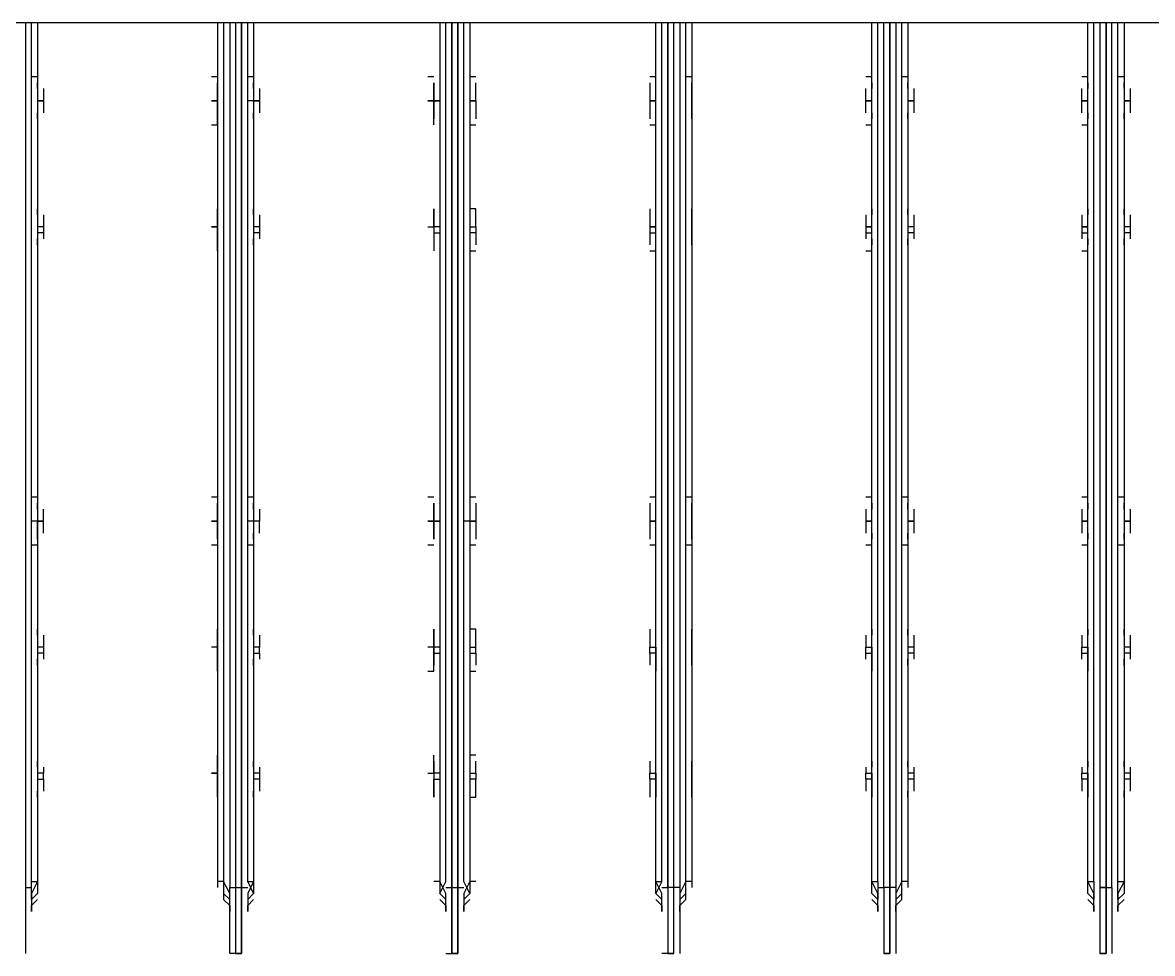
# Model space of a CAD drawing. Header units: metres. Extents: x 531263 to 531754, y 2674954 to 2675327.
# Drawn here: x 531502.8633 to 531503.1237, y 2675217.4388 to 2675217.6532 of the extents above; entities that cross this region are included whole.
import ezdxf

# ---------------------------------------------------------------- set-up
doc = ezdxf.new("R2010")
doc.units = ezdxf.units.M
doc.header["$MEASUREMENT"] = 0
doc.layers.add('IDT', color=7, linetype='Continuous')

# ---------------------------------------------------------------- blocks, each defined once
blk = doc.blocks.new('IDT')
at = {"layer": 'IDT', "color": 0, "lineweight": 25}
for p, q in [((14.64494, 10.30483), (14.64494, 10.32005)), ((14.64771, 10.32005), (14.64632, 10.32005)), ((14.64632, 10.32005), (14.64632, 10.30483)), ((14.64632, 10.30483), (14.64632, 10.32005)), ((14.64632, 10.32005), (14.64771, 10.32005)), ((14.64771, 10.32005), (14.64632, 10.32005)), ((14.64771, 10.30483), (14.64771, 10.32005)), ((14.69473, 10.30483), (14.69473, 10.32005)), ((14.6975, 10.32005), (14.69612, 10.32005)), ((14.69612, 10.32005), (14.69612, 10.30483)), ((14.69612, 10.30483), (14.69612, 10.32005)), ((14.69612, 10.32005), (14.6975, 10.32005)), ((14.6975, 10.32005), (14.69612, 10.32005)), ((14.6975, 10.30483), (14.6975, 10.32005)), ((14.74453, 10.30483), (14.74453, 10.32005)), ((14.74729, 10.32005), (14.74591, 10.32005)), ((14.74591, 10.32005), (14.74591, 10.30483)), ((14.74591, 10.32005), (14.74729, 10.32005)), ((14.74729, 10.30483), (14.74729, 10.32005)), ((14.74729, 10.30483), (14.74729, 10.32005)), ((14.74729, 10.32005), (14.74868, 10.32005)), ((14.79709, 10.32005), (14.7957, 10.32005)), ((14.7957, 10.32005), (14.7957, 10.30483)), ((14.7957, 10.30483), (14.7957, 10.32005)), ((14.7957, 10.32005), (14.79709, 10.32005)), ((14.79709, 10.30483), (14.79709, 10.32005)), ((14.79847, 10.32005), (14.79709, 10.32005)), ((14.79709, 10.32005), (14.79709, 10.30483)), ((14.84688, 10.32005), (14.8455, 10.32005)), ((14.8455, 10.32005), (14.8455, 10.30483)), ((14.8455, 10.30483), (14.8455, 10.32005)), ((14.8455, 10.32005), (14.84688, 10.32005)), ((14.84688, 10.30483), (14.84688, 10.32005)), ((14.84688, 10.32005), (14.84826, 10.32005)), ((14.84826, 10.32005), (14.84826, 10.30483)), ((14.89529, 10.30483), (14.89529, 10.32005)), ((14.64356, 10.30622), (14.64356, 10.31037)), ((14.64356, 10.31037), (14.64356, 10.30898)), ((14.64909, 10.30898), (14.64909, 10.31037)), ((14.64909, 10.31037), (14.64909, 10.30622)), ((14.69473, 10.30622), (14.69473, 10.31037)), ((14.69473, 10.31037), (14.69473, 10.30898)), ((14.69888, 10.30898), (14.69888, 10.31037)), ((14.69888, 10.31037), (14.69888, 10.30622)), ((14.74453, 10.30622), (14.74453, 10.31037)), ((14.74453, 10.31037), (14.74453, 10.30898)), ((14.74868, 10.30898), (14.74868, 10.31037)), ((14.74868, 10.31037), (14.74868, 10.30622)), ((14.79432, 10.30622), (14.79432, 10.31037)), ((14.79432, 10.31037), (14.79432, 10.30898)), ((14.79847, 10.30898), (14.79847, 10.31037)), ((14.79847, 10.31037), (14.79847, 10.30622)), ((14.84411, 10.30622), (14.84411, 10.31037)), ((14.84411, 10.31037), (14.84411, 10.30898)), ((14.84826, 10.30898), (14.84826, 10.31037)), ((14.84826, 10.31037), (14.84826, 10.30622)), ((14.89391, 10.30622), (14.89391, 10.31037)), ((14.89391, 10.31037), (14.89391, 10.30898)), ((14.64356, 10.30898), (14.64217, 10.3076)), ((14.64217, 10.30622), (14.64356, 10.3076)), ((14.64356, 10.3076), (14.64356, 10.30345)), ((14.65047, 10.3076), (14.64909, 10.30898)), ((14.64909, 10.30345), (14.64909, 10.3076)), ((14.64909, 10.3076), (14.65047, 10.30622)), ((14.69473, 10.30898), (14.69335, 10.3076)), ((14.69335, 10.3076), (14.69335, 10.30345)), ((14.69473, 10.3076), (14.69335, 10.30622)), ((14.70027, 10.3076), (14.69888, 10.30898)), ((14.69888, 10.30345), (14.69888, 10.3076)), ((14.69888, 10.3076), (14.70027, 10.30622)), ((14.74453, 10.30898), (14.74314, 10.3076)), ((14.74314, 10.3076), (14.74314, 10.30345)), ((14.74453, 10.3076), (14.74314, 10.30622)), ((14.75006, 10.3076), (14.74868, 10.30898)), ((14.75006, 10.30622), (14.74868, 10.3076)), ((14.74868, 10.3076), (14.75006, 10.30622)), ((14.79432, 10.30898), (14.79294, 10.3076)), ((14.79294, 10.30622), (14.79432, 10.3076)), ((14.79432, 10.3076), (14.79294, 10.30622)), ((14.79985, 10.3076), (14.79847, 10.30898)), ((14.79985, 10.30622), (14.79847, 10.3076)), ((14.79847, 10.3076), (14.79985, 10.30622)), ((14.84411, 10.30898), (14.84273, 10.3076)), ((14.84273, 10.30622), (14.84411, 10.3076)), ((14.84411, 10.3076), (14.84273, 10.30622)), ((14.84965, 10.3076), (14.84826, 10.30898)), ((14.84965, 10.30622), (14.84826, 10.3076)), ((14.84965, 10.30345), (14.84965, 10.3076)), ((14.89391, 10.30898), (14.89252, 10.3076)), ((14.89252, 10.30622), (14.89391, 10.3076)), ((14.89391, 10.3076), (14.89391, 10.30345)), ((14.64217, 10.30483), (14.64217, 10.30622)), ((14.64217, 10.30345), (14.64356, 10.30622)), ((14.64217, 10.30207), (14.64217, 10.30483)), ((14.64632, 10.30483), (14.64494, 10.30483)), ((14.64494, 10.30483), (14.64494, 10.10566)), ((14.64771, 10.30483), (14.64632, 10.30483)), ((14.64632, 10.30483), (14.64771, 10.30483)), ((14.64632, 10.30483), (14.64632, 10.10566)), ((14.64632, 10.10566), (14.64632, 10.30483)), ((14.64771, 10.10566), (14.64771, 10.30483)), ((14.64909, 10.30622), (14.65047, 10.30345)), ((14.65047, 10.30622), (14.65047, 10.30483)), ((14.65047, 10.30483), (14.65047, 10.30207)), ((14.69197, 10.30207), (14.69197, 10.30483)), ((14.69335, 10.30345), (14.69473, 10.30622)), ((14.69335, 10.30622), (14.69335, 10.30483)), ((14.69473, 10.10566), (14.69473, 10.30483)), ((14.69473, 10.30483), (14.69612, 10.30483)), ((14.69612, 10.30483), (14.6975, 10.30483)), ((14.69612, 10.30483), (14.69612, 10.10566)), ((14.69612, 10.10566), (14.69612, 10.30483)), ((14.69888, 10.30483), (14.6975, 10.30483)), ((14.6975, 10.30483), (14.6975, 10.10566)), ((14.69888, 10.30622), (14.70027, 10.30345)), ((14.70027, 10.30622), (14.70027, 10.30483)), ((14.70027, 10.30483), (14.70027, 10.30207)), ((14.74176, 10.30207), (14.74176, 10.30483)), ((14.74314, 10.30345), (14.74453, 10.30622)), ((14.74314, 10.30622), (14.74314, 10.30483)), ((14.74453, 10.10566), (14.74453, 10.30483)), ((14.74453, 10.30483), (14.74591, 10.30483)), ((14.74591, 10.30483), (14.74591, 10.10566)), ((14.74591, 10.30483), (14.74729, 10.30483)), ((14.74868, 10.30483), (14.74729, 10.30483)), ((14.74729, 10.30483), (14.74729, 10.10566)), ((14.74729, 10.10566), (14.74729, 10.30483)), ((14.74868, 10.30622), (14.75006, 10.30345)), ((14.74868, 10.30345), (14.75006, 10.30622)), ((14.75006, 10.30622), (14.75006, 10.30483)), ((14.75006, 10.30483), (14.75006, 10.30207)), ((14.79294, 10.30345), (14.79432, 10.30622)), ((14.79294, 10.30483), (14.79294, 10.30622)), ((14.79294, 10.30622), (14.79432, 10.30345)), ((14.79294, 10.30207), (14.79294, 10.30483)), ((14.7957, 10.30483), (14.79432, 10.30483)), ((14.7957, 10.30483), (14.7957, 10.10566)), ((14.7957, 10.10566), (14.7957, 10.30483)), ((14.79709, 10.30483), (14.7957, 10.30483)), ((14.79709, 10.30483), (14.79709, 10.10566)), ((14.79709, 10.10566), (14.79709, 10.30483)), ((14.79847, 10.30483), (14.79709, 10.30483)), ((14.79847, 10.30622), (14.79985, 10.30345)), ((14.79985, 10.30622), (14.79847, 10.30345)), ((14.79985, 10.30483), (14.79985, 10.30622)), ((14.79985, 10.30207), (14.79985, 10.30483)), ((14.84273, 10.30483), (14.84273, 10.30622)), ((14.84273, 10.30622), (14.84411, 10.30345)), ((14.84273, 10.30345), (14.84411, 10.30622)), ((14.84273, 10.30207), (14.84273, 10.30483)), ((14.8455, 10.30483), (14.84411, 10.30483)), ((14.84688, 10.30483), (14.8455, 10.30483)), ((14.8455, 10.30483), (14.8455, 10.10566)), ((14.8455, 10.10566), (14.8455, 10.30483)), ((14.84826, 10.30483), (14.84688, 10.30483)), ((14.84688, 10.10566), (14.84688, 10.30483)), ((14.84826, 10.30622), (14.84965, 10.30345)), ((14.84826, 10.10566), (14.84826, 10.30483)), ((14.84965, 10.30483), (14.84965, 10.30622)), ((14.85103, 10.30207), (14.85103, 10.30483)), ((14.89252, 10.30483), (14.89252, 10.30622)), ((14.89252, 10.30345), (14.89391, 10.30622)), ((14.89252, 10.30207), (14.89252, 10.30483)), ((14.89529, 10.30483), (14.89391, 10.30483)), ((14.89529, 10.10566), (14.89529, 10.30483)), ((14.64356, 10.30345), (14.64217, 10.30345)), ((14.64217, 10.10566), (14.64217, 10.30207)), ((14.64356, 10.30345), (14.64356, 10.10566)), ((14.65047, 10.30345), (14.64909, 10.30345)), ((14.64909, 10.30345), (14.64909, 10.10566)), ((14.65047, 10.30207), (14.65047, 10.10566)), ((14.69197, 10.30345), (14.69335, 10.30345)), ((14.69197, 10.10566), (14.69197, 10.30207)), ((14.69335, 10.30345), (14.69335, 10.10566)), ((14.70027, 10.30345), (14.69888, 10.30345)), ((14.69888, 10.30345), (14.69888, 10.10566)), ((14.70027, 10.30207), (14.70027, 10.10566)), ((14.74176, 10.30345), (14.74314, 10.30345)), ((14.74176, 10.10566), (14.74176, 10.30207)), ((14.74314, 10.30345), (14.74314, 10.10566)), ((14.75006, 10.30345), (14.74868, 10.30345)), ((14.74868, 10.30345), (14.74868, 10.10566)), ((14.75006, 10.30207), (14.75006, 10.10566)), ((14.79155, 10.30345), (14.79294, 10.30345)), ((14.79294, 10.10566), (14.79294, 10.30207)), ((14.79432, 10.30345), (14.79432, 10.10566)), ((14.79847, 10.30345), (14.79847, 10.10566)), ((14.79985, 10.30345), (14.80124, 10.30345)), ((14.79985, 10.10566), (14.79985, 10.30207)), ((14.84411, 10.30345), (14.84273, 10.30345)), ((14.84273, 10.10566), (14.84273, 10.30207)), ((14.84411, 10.30345), (14.84411, 10.10566)), ((14.84965, 10.10566), (14.84965, 10.30345)), ((14.84965, 10.30345), (14.85103, 10.30345)), ((14.85103, 10.10566), (14.85103, 10.30207)), ((14.89391, 10.30345), (14.89252, 10.30345)), ((14.89252, 10.10566), (14.89252, 10.30207)), ((14.89391, 10.30345), (14.89391, 10.10566)), ((14.64217, 10.27994), (14.64217, 10.28409)), ((14.64217, 10.28409), (14.64217, 10.2827)), ((14.65047, 10.27855), (14.65047, 10.28409)), ((14.65047, 10.28409), (14.65047, 10.2827)), ((14.69197, 10.27994), (14.69197, 10.28409)), ((14.69197, 10.28409), (14.69197, 10.2827)), ((14.70027, 10.27855), (14.70027, 10.28409)), ((14.70027, 10.28409), (14.70027, 10.2827)), ((14.74176, 10.27994), (14.74176, 10.28409)), ((14.74176, 10.28409), (14.74176, 10.2827)), ((14.75006, 10.27855), (14.75006, 10.28409)), ((14.75144, 10.2827), (14.75144, 10.28409)), ((14.79294, 10.28409), (14.79155, 10.28409)), ((14.79155, 10.28409), (14.79155, 10.2827)), ((14.79294, 10.27994), (14.79294, 10.28409)), ((14.80124, 10.27994), (14.80124, 10.28409)), ((14.80124, 10.28409), (14.80124, 10.2827)), ((14.84273, 10.27994), (14.84273, 10.28409)), ((14.84273, 10.28409), (14.84273, 10.2827)), ((14.85103, 10.27994), (14.85103, 10.28409)), ((14.85103, 10.28409), (14.85103, 10.2827)), ((14.89252, 10.27855), (14.89252, 10.28409)), ((14.89252, 10.28409), (14.89252, 10.2827)), ((14.64079, 10.27994), (14.64079, 10.2827)), ((14.65186, 10.27994), (14.65186, 10.2827)), ((14.69058, 10.27994), (14.69058, 10.2827)), ((14.70165, 10.27994), (14.70165, 10.2827)), ((14.74176, 10.2827), (14.74176, 10.27994)), ((14.75144, 10.27994), (14.75144, 10.2827)), ((14.79155, 10.2827), (14.79155, 10.27994)), ((14.80124, 10.2827), (14.80124, 10.27994)), ((14.84135, 10.27994), (14.84135, 10.2827)), ((14.85103, 10.2827), (14.85103, 10.27994)), ((14.89114, 10.27994), (14.89114, 10.2827)), ((14.64079, 10.27855), (14.64079, 10.27994)), ((14.64079, 10.27994), (14.64217, 10.27994)), ((14.64217, 10.2744), (14.64217, 10.27994)), ((14.65047, 10.27994), (14.65186, 10.27994)), ((14.65186, 10.27994), (14.65186, 10.27855)), ((14.69058, 10.27855), (14.69058, 10.27994)), ((14.69058, 10.27994), (14.69197, 10.27994)), ((14.69197, 10.2744), (14.69197, 10.27994)), ((14.70027, 10.27994), (14.70165, 10.27994)), ((14.70165, 10.27994), (14.70165, 10.27855)), ((14.74176, 10.2744), (14.74176, 10.27994)), ((14.74176, 10.27994), (14.74176, 10.27717)), ((14.75006, 10.27994), (14.75144, 10.27994)), ((14.75144, 10.27994), (14.75144, 10.27855)), ((14.79155, 10.27855), (14.79155, 10.27994)), ((14.79155, 10.27994), (14.79294, 10.27994)), ((14.79294, 10.27855), (14.79294, 10.27994)), ((14.80124, 10.27994), (14.79985, 10.27994)), ((14.80124, 10.27855), (14.80124, 10.27994)), ((14.80124, 10.27855), (14.80124, 10.27994)), ((14.84135, 10.27855), (14.84135, 10.27994)), ((14.84135, 10.27994), (14.84273, 10.27994)), ((14.84273, 10.27855), (14.84273, 10.27994)), ((14.85103, 10.27855), (14.85103, 10.27994)), ((14.85103, 10.27994), (14.85103, 10.27855)), ((14.89252, 10.27994), (14.89114, 10.27994)), ((14.89114, 10.27994), (14.89114, 10.27855)), ((14.64079, 10.27717), (14.64079, 10.27855)), ((14.64079, 10.27855), (14.64217, 10.27855)), ((14.64217, 10.27717), (14.64217, 10.27579)), ((14.65186, 10.27855), (14.65047, 10.27855)), ((14.65047, 10.27855), (14.65047, 10.2744)), ((14.65186, 10.27855), (14.65047, 10.27855)), ((14.65047, 10.27579), (14.65047, 10.27717)), ((14.65186, 10.27717), (14.65186, 10.27855)), ((14.69058, 10.27717), (14.69058, 10.27855)), ((14.69058, 10.27855), (14.69197, 10.27855)), ((14.69197, 10.27717), (14.69197, 10.27579)), ((14.70165, 10.27855), (14.70027, 10.27855)), ((14.70027, 10.27855), (14.70027, 10.2744)), ((14.70165, 10.27855), (14.70027, 10.27855)), ((14.70027, 10.27579), (14.70027, 10.27717)), ((14.70165, 10.27717), (14.70165, 10.27855)), ((14.74176, 10.27717), (14.74176, 10.27579)), ((14.75144, 10.27855), (14.75006, 10.27855)), ((14.75006, 10.27855), (14.75006, 10.2744)), ((14.75144, 10.27855), (14.75006, 10.27855)), ((14.75144, 10.27717), (14.75144, 10.27855)), ((14.75144, 10.27579), (14.75144, 10.27717)), ((14.79294, 10.27855), (14.79155, 10.27855)), ((14.79155, 10.27855), (14.79155, 10.27717)), ((14.79155, 10.27717), (14.79155, 10.27579)), ((14.79294, 10.2744), (14.79294, 10.27855)), ((14.79985, 10.27855), (14.80124, 10.27855)), ((14.80124, 10.27855), (14.80124, 10.2744)), ((14.80124, 10.27717), (14.80124, 10.27855)), ((14.80262, 10.27855), (14.80124, 10.27855)), ((14.80124, 10.27579), (14.80124, 10.27717)), ((14.84135, 10.27717), (14.84135, 10.27855)), ((14.84135, 10.27855), (14.84273, 10.27855)), ((14.84273, 10.2744), (14.84273, 10.27855)), ((14.84273, 10.27717), (14.84273, 10.27579)), ((14.85103, 10.27717), (14.85103, 10.27855)), ((14.85103, 10.27855), (14.85241, 10.27855)), ((14.85241, 10.27855), (14.85103, 10.27855)), ((14.85103, 10.27855), (14.85103, 10.2744)), ((14.85103, 10.27579), (14.85103, 10.27717)), ((14.89114, 10.27717), (14.89114, 10.27855)), ((14.89114, 10.27855), (14.89252, 10.27855)), ((14.89252, 10.2744), (14.89252, 10.27855)), ((14.89252, 10.27717), (14.89252, 10.27579)), ((14.79155, 10.2744), (14.79294, 10.2744)), ((14.64217, 10.24951), (14.64217, 10.25504)), ((14.64217, 10.25366), (14.64217, 10.25227)), ((14.65047, 10.25089), (14.65047, 10.25504)), ((14.65047, 10.25227), (14.65047, 10.25366)), ((14.69197, 10.24951), (14.69197, 10.25504)), ((14.69197, 10.25366), (14.69197, 10.25227)), ((14.70027, 10.25089), (14.70027, 10.25504)), ((14.70027, 10.25227), (14.70027, 10.25366)), ((14.74176, 10.24951), (14.74176, 10.25504)), ((14.74176, 10.25366), (14.74176, 10.25227)), ((14.75006, 10.25089), (14.75006, 10.25504)), ((14.75144, 10.25227), (14.75144, 10.25366)), ((14.79294, 10.25504), (14.79155, 10.25504)), ((14.79155, 10.25227), (14.79155, 10.25366)), ((14.79294, 10.25089), (14.79294, 10.25504)), ((14.80262, 10.25504), (14.80124, 10.25504)), ((14.80124, 10.25504), (14.80124, 10.25089)), ((14.80124, 10.25227), (14.80124, 10.25366)), ((14.84273, 10.25089), (14.84273, 10.25504)), ((14.84273, 10.25366), (14.84273, 10.25227)), ((14.85103, 10.25504), (14.85103, 10.25089)), ((14.85103, 10.25227), (14.85103, 10.25366)), ((14.89252, 10.25089), (14.89252, 10.25504)), ((14.89252, 10.25366), (14.89252, 10.25227)), ((14.64079, 10.25089), (14.64079, 10.25227)), ((14.64079, 10.24951), (14.64079, 10.25089)), ((14.64079, 10.25089), (14.64217, 10.25089)), ((14.65047, 10.24951), (14.65047, 10.25089)), ((14.65186, 10.25089), (14.65047, 10.25089)), ((14.65186, 10.25227), (14.65186, 10.25089)), ((14.65186, 10.25089), (14.65186, 10.24951)), ((14.69058, 10.25089), (14.69058, 10.25227)), ((14.69058, 10.24951), (14.69058, 10.25089)), ((14.69058, 10.25089), (14.69197, 10.25089)), ((14.70027, 10.24951), (14.70027, 10.25089)), ((14.70165, 10.25089), (14.70027, 10.25089)), ((14.70165, 10.25227), (14.70165, 10.25089)), ((14.70165, 10.25089), (14.70165, 10.24951)), ((14.74176, 10.25227), (14.74176, 10.24951)), ((14.75006, 10.24951), (14.75006, 10.25089)), ((14.75006, 10.25089), (14.75144, 10.25089)), ((14.75144, 10.25089), (14.75144, 10.25227)), ((14.75144, 10.25089), (14.75144, 10.24951)), ((14.79155, 10.25089), (14.79155, 10.25227)), ((14.79294, 10.25089), (14.79155, 10.25089)), ((14.79155, 10.25089), (14.79155, 10.24951)), ((14.79294, 10.24951), (14.79294, 10.25089)), ((14.80124, 10.25089), (14.79985, 10.25089)), ((14.80124, 10.25089), (14.80124, 10.25227)), ((14.80124, 10.24951), (14.80124, 10.25089)), ((14.80124, 10.25089), (14.80124, 10.24951)), ((14.84135, 10.25089), (14.84135, 10.25227)), ((14.84273, 10.25089), (14.84135, 10.25089)), ((14.84135, 10.25089), (14.84135, 10.24951)), ((14.84273, 10.24951), (14.84273, 10.25089)), ((14.85103, 10.25089), (14.85103, 10.25227)), ((14.85103, 10.25089), (14.85103, 10.24951)), ((14.85103, 10.24951), (14.85103, 10.25089)), ((14.89114, 10.25089), (14.89114, 10.25227)), ((14.89114, 10.24951), (14.89114, 10.25089)), ((14.89114, 10.25089), (14.89252, 10.25089)), ((14.89252, 10.24536), (14.89252, 10.25089)), ((14.64079, 10.24674), (14.64079, 10.24951)), ((14.64079, 10.24951), (14.64217, 10.24951)), ((14.64217, 10.24536), (14.64217, 10.24951)), ((14.65186, 10.24951), (14.65047, 10.24951)), ((14.65047, 10.24951), (14.65047, 10.24536)), ((14.65186, 10.24951), (14.65047, 10.24951)), ((14.65186, 10.24674), (14.65186, 10.24951)), ((14.69058, 10.24674), (14.69058, 10.24951)), ((14.69058, 10.24951), (14.69197, 10.24951)), ((14.69197, 10.24536), (14.69197, 10.24951)), ((14.70165, 10.24951), (14.70027, 10.24951)), ((14.70027, 10.24951), (14.70027, 10.24536)), ((14.70165, 10.24951), (14.70027, 10.24951)), ((14.70165, 10.24674), (14.70165, 10.24951)), ((14.74176, 10.24951), (14.74176, 10.24674)), ((14.74176, 10.24536), (14.74176, 10.24951)), ((14.75144, 10.24951), (14.75006, 10.24951)), ((14.75006, 10.24951), (14.75006, 10.24536)), ((14.75144, 10.24951), (14.75006, 10.24951)), ((14.75144, 10.24674), (14.75144, 10.24951)), ((14.79294, 10.24951), (14.79155, 10.24951)), ((14.79155, 10.24951), (14.79155, 10.24674)), ((14.79294, 10.24536), (14.79294, 10.24951)), ((14.79985, 10.24951), (14.80124, 10.24951)), ((14.80124, 10.24951), (14.80124, 10.24536)), ((14.80124, 10.24674), (14.80124, 10.24951)), ((14.80124, 10.24951), (14.80262, 10.24951)), ((14.84135, 10.24674), (14.84135, 10.24951)), ((14.84135, 10.24951), (14.84273, 10.24951)), ((14.84273, 10.24536), (14.84273, 10.24951)), ((14.85103, 10.24951), (14.85103, 10.24536)), ((14.85103, 10.24674), (14.85103, 10.24951)), ((14.85103, 10.24951), (14.85241, 10.24951)), ((14.89114, 10.24674), (14.89114, 10.24951)), ((14.89114, 10.24951), (14.89252, 10.24951)), ((14.64217, 10.24674), (14.64217, 10.24536)), ((14.65047, 10.24536), (14.65047, 10.24674)), ((14.69197, 10.24674), (14.69197, 10.24536)), ((14.70027, 10.24536), (14.70027, 10.24674)), ((14.74176, 10.24674), (14.74176, 10.24536)), ((14.75144, 10.24536), (14.75144, 10.24674)), ((14.79155, 10.24674), (14.79155, 10.24536)), ((14.79155, 10.24536), (14.79294, 10.24536)), ((14.80124, 10.24536), (14.80124, 10.24674)), ((14.84273, 10.24674), (14.84273, 10.24536)), ((14.85103, 10.24536), (14.85103, 10.24674)), ((14.89252, 10.24674), (14.89252, 10.24536)), ((14.64217, 10.22599), (14.64356, 10.22599)), ((14.64217, 10.22046), (14.64217, 10.22461)), ((14.64217, 10.22461), (14.64217, 10.22323)), ((14.65047, 10.22599), (14.65186, 10.22599)), ((14.65047, 10.22323), (14.65047, 10.22461)), ((14.65047, 10.22461), (14.65047, 10.22046)), ((14.69197, 10.22599), (14.69335, 10.22599)), ((14.69197, 10.22046), (14.69197, 10.22461)), ((14.69197, 10.22461), (14.69197, 10.22323)), ((14.70027, 10.22599), (14.70165, 10.22599)), ((14.70027, 10.22323), (14.70027, 10.22461)), ((14.70027, 10.22461), (14.70027, 10.22046)), ((14.74176, 10.22599), (14.74314, 10.22599)), ((14.74176, 10.22046), (14.74176, 10.22461)), ((14.74176, 10.22461), (14.74176, 10.22323)), ((14.75006, 10.22599), (14.75144, 10.22599)), ((14.75006, 10.22461), (14.75006, 10.22046)), ((14.75144, 10.22323), (14.75144, 10.22461)), ((14.79155, 10.22599), (14.79294, 10.22599)), ((14.79155, 10.22323), (14.79155, 10.22461)), ((14.79294, 10.22046), (14.79294, 10.22461)), ((14.80124, 10.22599), (14.80262, 10.22599)), ((14.80124, 10.22323), (14.80124, 10.22461)), ((14.80124, 10.22461), (14.80124, 10.22046)), ((14.84273, 10.22599), (14.84411, 10.22599)), ((14.84273, 10.22046), (14.84273, 10.22461)), ((14.84273, 10.22461), (14.84273, 10.22323)), ((14.85103, 10.22599), (14.85241, 10.22599)), ((14.85103, 10.22323), (14.85103, 10.22461)), ((14.85103, 10.22461), (14.85103, 10.22046)), ((14.89252, 10.22599), (14.89391, 10.22599)), ((14.89252, 10.22323), (14.89252, 10.22461)), ((14.89252, 10.22461), (14.89252, 10.22046)), ((14.64079, 10.22046), (14.64079, 10.22323)), ((14.65186, 10.22046), (14.65186, 10.22323)), ((14.69058, 10.22046), (14.69058, 10.22323)), ((14.70165, 10.22046), (14.70165, 10.22323)), ((14.74176, 10.22323), (14.74176, 10.22046)), ((14.75144, 10.22046), (14.75144, 10.22323)), ((14.79155, 10.22046), (14.79155, 10.22323)), ((14.80124, 10.22046), (14.80124, 10.22323)), ((14.84135, 10.22323), (14.84135, 10.22046)), ((14.85103, 10.22046), (14.85103, 10.22323)), ((14.89114, 10.22323), (14.89114, 10.22046)), ((14.64079, 10.21769), (14.64079, 10.22046)), ((14.64079, 10.22046), (14.64217, 10.22046)), ((14.64217, 10.22046), (14.64079, 10.22046)), ((14.64217, 10.21631), (14.64217, 10.22046)), ((14.65047, 10.22046), (14.65047, 10.21631)), ((14.65186, 10.22046), (14.65047, 10.22046)), ((14.65047, 10.22046), (14.65186, 10.22046)), ((14.65186, 10.22046), (14.65047, 10.22046)), ((14.65047, 10.22046), (14.65186, 10.22046)), ((14.65186, 10.21769), (14.65186, 10.22046)), ((14.69058, 10.21769), (14.69058, 10.22046)), ((14.69058, 10.22046), (14.69197, 10.22046)), ((14.69197, 10.22046), (14.69058, 10.22046)), ((14.69197, 10.21631), (14.69197, 10.22046)), ((14.70027, 10.22046), (14.70027, 10.21631)), ((14.70165, 10.22046), (14.70027, 10.22046)), ((14.70027, 10.22046), (14.70165, 10.22046)), ((14.70165, 10.22046), (14.70027, 10.22046)), ((14.70027, 10.22046), (14.70165, 10.22046)), ((14.70165, 10.21769), (14.70165, 10.22046)), ((14.74176, 10.22046), (14.74176, 10.21769)), ((14.74176, 10.21631), (14.74176, 10.22046)), ((14.75006, 10.22046), (14.75006, 10.21631)), ((14.75144, 10.22046), (14.75006, 10.22046)), ((14.75006, 10.22046), (14.75144, 10.22046)), ((14.75144, 10.22046), (14.75006, 10.22046)), ((14.75006, 10.22046), (14.75144, 10.22046)), ((14.75144, 10.21769), (14.75144, 10.22046)), ((14.79155, 10.21769), (14.79155, 10.22046)), ((14.79155, 10.22046), (14.79294, 10.22046)), ((14.79155, 10.22046), (14.79294, 10.22046)), ((14.79294, 10.22046), (14.79155, 10.22046)), ((14.79294, 10.21631), (14.79294, 10.22046)), ((14.79294, 10.22046), (14.79432, 10.22046)), ((14.80124, 10.22046), (14.79985, 10.22046)), ((14.79985, 10.22046), (14.80124, 10.22046)), ((14.80262, 10.22046), (14.80124, 10.22046)), ((14.80124, 10.22046), (14.80124, 10.21631)), ((14.80124, 10.21769), (14.80124, 10.22046)), ((14.80124, 10.22046), (14.80262, 10.22046)), ((14.80124, 10.22046), (14.80262, 10.22046)), ((14.84135, 10.21769), (14.84135, 10.22046)), ((14.84135, 10.22046), (14.84273, 10.22046)), ((14.84135, 10.22046), (14.84273, 10.22046)), ((14.84273, 10.21631), (14.84273, 10.22046)), ((14.84273, 10.22046), (14.84411, 10.22046)), ((14.85241, 10.22046), (14.85103, 10.22046)), ((14.85103, 10.22046), (14.85241, 10.22046)), ((14.85241, 10.22046), (14.85103, 10.22046)), ((14.85103, 10.22046), (14.85103, 10.21631)), ((14.85103, 10.21769), (14.85103, 10.22046)), ((14.89252, 10.22046), (14.89114, 10.22046)), ((14.89114, 10.22046), (14.89114, 10.21769)), ((14.89114, 10.22046), (14.89252, 10.22046)), ((14.89252, 10.21631), (14.89252, 10.22046)), ((14.89252, 10.22046), (14.89391, 10.22046)), ((14.64217, 10.21769), (14.64217, 10.21631)), ((14.65047, 10.21631), (14.65047, 10.21769)), ((14.69197, 10.21769), (14.69197, 10.21631)), ((14.70027, 10.21631), (14.70027, 10.21769)), ((14.74176, 10.21769), (14.74176, 10.21631)), ((14.75144, 10.21631), (14.75144, 10.21769)), ((14.79155, 10.21631), (14.79155, 10.21769)), ((14.80124, 10.21631), (14.80124, 10.21769)), ((14.84273, 10.21769), (14.84273, 10.21631)), ((14.85103, 10.21631), (14.85103, 10.21769)), ((14.89252, 10.21769), (14.89252, 10.21631)), ((14.64217, 10.21493), (14.64356, 10.21493)), ((14.65047, 10.21493), (14.65186, 10.21493)), ((14.69197, 10.21493), (14.69335, 10.21493)), ((14.70027, 10.21493), (14.70165, 10.21493)), ((14.74176, 10.21493), (14.74314, 10.21493)), ((14.75006, 10.21493), (14.75144, 10.21493)), ((14.79155, 10.21493), (14.79294, 10.21493)), ((14.80124, 10.21493), (14.80262, 10.21493)), ((14.84273, 10.21493), (14.84411, 10.21493)), ((14.85103, 10.21493), (14.85241, 10.21493)), ((14.89252, 10.21493), (14.89391, 10.21493)), ((14.64217, 10.15407), (14.64217, 10.15822)), ((14.64217, 10.15684), (14.64217, 10.15545)), ((14.65186, 10.15822), (14.65047, 10.15822)), ((14.65047, 10.15822), (14.65047, 10.15407)), ((14.65047, 10.15545), (14.65047, 10.15684)), ((14.69197, 10.15407), (14.69197, 10.15822)), ((14.69197, 10.15684), (14.69197, 10.15545)), ((14.70165, 10.15822), (14.70027, 10.15822)), ((14.70027, 10.15822), (14.70027, 10.15407)), ((14.70027, 10.15545), (14.70027, 10.15684)), ((14.74176, 10.15407), (14.74176, 10.15822)), ((14.74176, 10.15684), (14.74176, 10.15545)), ((14.75144, 10.15822), (14.75006, 10.15822)), ((14.75006, 10.15822), (14.75006, 10.15407)), ((14.75144, 10.15545), (14.75144, 10.15684)), ((14.79294, 10.15822), (14.79155, 10.15822)), ((14.79155, 10.15545), (14.79155, 10.15684)), ((14.79294, 10.15407), (14.79294, 10.15822)), ((14.80124, 10.15407), (14.80124, 10.15822)), ((14.80124, 10.15545), (14.80124, 10.15684)), ((14.84273, 10.15407), (14.84273, 10.15822)), ((14.84273, 10.15684), (14.84273, 10.15545)), ((14.85103, 10.15822), (14.85103, 10.15269)), ((14.85103, 10.15545), (14.85103, 10.15684)), ((14.89252, 10.15269), (14.89252, 10.15822)), ((14.89252, 10.15684), (14.89252, 10.15545)), ((14.64079, 10.15407), (14.64079, 10.15545)), ((14.64079, 10.15269), (14.64079, 10.15407)), ((14.64079, 10.15407), (14.64217, 10.15407)), ((14.64217, 10.15269), (14.64217, 10.15407)), ((14.65047, 10.15407), (14.65047, 10.15269)), ((14.65186, 10.15407), (14.65047, 10.15407)), ((14.65186, 10.15407), (14.65186, 10.15545)), ((14.65186, 10.15269), (14.65186, 10.15407)), ((14.69058, 10.15407), (14.69058, 10.15545)), ((14.69058, 10.15269), (14.69058, 10.15407)), ((14.69058, 10.15407), (14.69197, 10.15407)), ((14.69197, 10.15269), (14.69197, 10.15407)), ((14.70027, 10.15407), (14.70027, 10.15269)), ((14.70165, 10.15407), (14.70027, 10.15407)), ((14.70165, 10.15407), (14.70165, 10.15545)), ((14.70165, 10.15269), (14.70165, 10.15407)), ((14.74176, 10.15545), (14.74176, 10.15407)), ((14.74176, 10.15407), (14.74176, 10.14992)), ((14.74176, 10.15269), (14.74176, 10.15407)), ((14.75006, 10.15407), (14.75006, 10.15269)), ((14.75144, 10.15407), (14.75006, 10.15407)), ((14.75144, 10.15407), (14.75144, 10.15545)), ((14.75144, 10.15269), (14.75144, 10.15407)), ((14.79155, 10.15407), (14.79155, 10.15545)), ((14.79155, 10.15269), (14.79155, 10.15407)), ((14.79155, 10.15407), (14.79294, 10.15407)), ((14.79294, 10.15269), (14.79294, 10.15407)), ((14.80124, 10.15407), (14.79985, 10.15407)), ((14.80124, 10.15407), (14.80124, 10.15545)), ((14.80124, 10.15269), (14.80124, 10.15407)), ((14.80124, 10.15269), (14.80124, 10.15407)), ((14.84135, 10.15407), (14.84135, 10.15545)), ((14.84135, 10.15269), (14.84135, 10.15407)), ((14.84135, 10.15407), (14.84273, 10.15407)), ((14.84273, 10.15269), (14.84273, 10.15407)), ((14.85103, 10.15407), (14.85103, 10.15545)), ((14.85103, 10.15269), (14.85103, 10.15407)), ((14.89114, 10.15407), (14.89114, 10.15545)), ((14.89114, 10.15269), (14.89114, 10.15407)), ((14.89114, 10.15407), (14.89252, 10.15407)), ((14.64079, 10.14992), (14.64079, 10.15269)), ((14.64079, 10.15269), (14.64217, 10.15269)), ((14.64217, 10.14854), (14.64217, 10.15269)), ((14.65186, 10.15269), (14.65047, 10.15269)), ((14.65047, 10.15269), (14.65047, 10.14854)), ((14.65047, 10.15269), (14.65186, 10.15269)), ((14.65186, 10.14992), (14.65186, 10.15269)), ((14.69058, 10.14992), (14.69058, 10.15269)), ((14.69058, 10.15269), (14.69197, 10.15269)), ((14.69197, 10.14854), (14.69197, 10.15269)), ((14.70165, 10.15269), (14.70027, 10.15269)), ((14.70027, 10.15269), (14.70027, 10.14854)), ((14.70027, 10.15269), (14.70165, 10.15269)), ((14.70165, 10.14992), (14.70165, 10.15269)), ((14.74176, 10.14854), (14.74176, 10.15269)), ((14.75144, 10.15269), (14.75006, 10.15269)), ((14.75006, 10.15269), (14.75006, 10.14854)), ((14.75006, 10.15269), (14.75144, 10.15269)), ((14.75144, 10.14992), (14.75144, 10.15269)), ((14.79294, 10.15269), (14.79155, 10.15269)), ((14.79155, 10.15269), (14.79155, 10.14992)), ((14.79294, 10.14854), (14.79294, 10.15269)), ((14.79985, 10.15269), (14.80124, 10.15269)), ((14.80124, 10.15269), (14.80124, 10.14854)), ((14.80124, 10.14992), (14.80124, 10.15269)), ((14.80262, 10.15269), (14.80124, 10.15269)), ((14.84135, 10.14992), (14.84135, 10.15269)), ((14.84135, 10.15269), (14.84273, 10.15269)), ((14.84273, 10.14854), (14.84273, 10.15269)), ((14.85103, 10.14992), (14.85103, 10.15269)), ((14.85103, 10.15269), (14.85241, 10.15269)), ((14.85241, 10.15269), (14.85103, 10.15269)), ((14.85103, 10.15269), (14.85103, 10.14854)), ((14.89114, 10.14992), (14.89114, 10.15269)), ((14.89114, 10.15269), (14.89252, 10.15269)), ((14.89252, 10.14854), (14.89252, 10.15269)), ((14.64217, 10.14992), (14.64217, 10.14854)), ((14.65047, 10.14854), (14.65047, 10.14992)), ((14.69197, 10.14992), (14.69197, 10.14854)), ((14.70027, 10.14854), (14.70027, 10.14992)), ((14.74176, 10.14992), (14.74176, 10.14854)), ((14.75144, 10.14854), (14.75144, 10.14992)), ((14.79155, 10.14992), (14.79155, 10.14854)), ((14.79155, 10.14854), (14.79294, 10.14854)), ((14.80124, 10.14854), (14.80124, 10.14992)), ((14.84273, 10.14992), (14.84273, 10.14854)), ((14.85103, 10.14854), (14.85103, 10.14992)), ((14.89252, 10.14992), (14.89252, 10.14854)), ((14.64217, 10.12364), (14.64217, 10.12917)), ((14.64217, 10.12779), (14.64217, 10.12641)), ((14.65186, 10.12917), (14.65047, 10.12917)), ((14.65047, 10.12917), (14.65047, 10.12364)), ((14.65047, 10.12641), (14.65047, 10.12779)), ((14.69197, 10.12364), (14.69197, 10.12917)), ((14.69197, 10.12779), (14.69197, 10.12641)), ((14.70165, 10.12917), (14.70027, 10.12917)), ((14.70027, 10.12917), (14.70027, 10.12364)), ((14.70027, 10.12641), (14.70027, 10.12779)), ((14.74176, 10.12364), (14.74176, 10.12917)), ((14.74176, 10.12779), (14.74176, 10.12641)), ((14.75144, 10.12917), (14.75006, 10.12917)), ((14.75006, 10.12917), (14.75006, 10.12364)), ((14.75144, 10.12641), (14.75144, 10.12779)), ((14.79294, 10.12917), (14.79155, 10.12917)), ((14.79155, 10.12641), (14.79155, 10.12779)), ((14.79294, 10.12364), (14.79294, 10.12917)), ((14.80124, 10.12917), (14.80124, 10.12364)), ((14.80124, 10.12641), (14.80124, 10.12779)), ((14.84273, 10.12364), (14.84273, 10.12917)), ((14.84273, 10.12779), (14.84273, 10.12641)), ((14.85241, 10.12917), (14.85103, 10.12917)), ((14.85103, 10.12917), (14.85103, 10.12364)), ((14.85103, 10.12641), (14.85103, 10.12779)), ((14.89252, 10.12364), (14.89252, 10.12917)), ((14.89252, 10.12779), (14.89252, 10.12641)), ((14.64079, 10.12364), (14.64079, 10.12641)), ((14.65186, 10.12641), (14.65186, 10.12364)), ((14.69058, 10.12364), (14.69058, 10.12641)), ((14.70165, 10.12641), (14.70165, 10.12364)), ((14.74176, 10.12641), (14.74176, 10.12364)), ((14.75144, 10.12364), (14.75144, 10.12641)), ((14.79155, 10.12364), (14.79155, 10.12641)), ((14.80124, 10.12364), (14.80124, 10.12641)), ((14.84135, 10.12364), (14.84135, 10.12641)), ((14.85103, 10.12364), (14.85103, 10.12641)), ((14.89114, 10.12364), (14.89114, 10.12641)), ((14.64079, 10.12087), (14.64079, 10.12364)), ((14.64079, 10.12364), (14.64217, 10.12364)), ((14.64217, 10.12364), (14.64079, 10.12364)), ((14.64217, 10.11949), (14.64217, 10.12364)), ((14.65186, 10.12364), (14.65047, 10.12364)), ((14.65047, 10.12364), (14.65186, 10.12364)), ((14.65186, 10.12364), (14.65047, 10.12364)), ((14.65047, 10.12364), (14.65047, 10.11949)), ((14.65047, 10.12364), (14.65186, 10.12364)), ((14.65186, 10.12364), (14.65186, 10.12087)), ((14.69058, 10.12087), (14.69058, 10.12364)), ((14.69058, 10.12364), (14.69197, 10.12364)), ((14.69197, 10.12364), (14.69058, 10.12364)), ((14.69197, 10.11949), (14.69197, 10.12364)), ((14.70165, 10.12364), (14.70027, 10.12364)), ((14.70027, 10.12364), (14.70165, 10.12364)), ((14.70165, 10.12364), (14.70027, 10.12364)), ((14.70027, 10.12364), (14.70027, 10.11949)), ((14.70027, 10.12364), (14.70165, 10.12364)), ((14.70165, 10.12364), (14.70165, 10.12087)), ((14.74176, 10.12364), (14.74176, 10.12087)), ((14.74176, 10.11949), (14.74176, 10.12364)), ((14.75006, 10.12364), (14.75144, 10.12364)), ((14.75144, 10.12364), (14.75006, 10.12364)), ((14.75006, 10.12364), (14.75144, 10.12364)), ((14.75144, 10.12364), (14.75006, 10.12364)), ((14.75006, 10.12364), (14.75006, 10.11949)), ((14.75144, 10.12087), (14.75144, 10.12364)), ((14.79294, 10.12364), (14.79155, 10.12364)), ((14.79155, 10.12364), (14.79294, 10.12364)), ((14.79294, 10.12364), (14.79155, 10.12364)), ((14.79155, 10.12364), (14.79155, 10.12087)), ((14.79294, 10.11949), (14.79294, 10.12364)), ((14.80124, 10.12364), (14.79985, 10.12364)), ((14.79985, 10.12364), (14.80124, 10.12364)), ((14.80124, 10.12364), (14.80262, 10.12364)), ((14.80262, 10.12364), (14.80124, 10.12364)), ((14.80124, 10.12364), (14.80124, 10.12087)), ((14.80124, 10.11949), (14.80124, 10.12364)), ((14.84135, 10.12087), (14.84135, 10.12364)), ((14.84135, 10.12364), (14.84273, 10.12364)), ((14.84135, 10.12364), (14.84273, 10.12364)), ((14.84273, 10.12364), (14.84135, 10.12364)), ((14.84273, 10.11949), (14.84273, 10.12364)), ((14.84273, 10.12364), (14.84411, 10.12364)), ((14.85103, 10.12087), (14.85103, 10.12364)), ((14.85103, 10.12364), (14.85241, 10.12364)), ((14.85241, 10.12364), (14.85103, 10.12364)), ((14.85103, 10.12364), (14.85103, 10.11949)), ((14.85103, 10.12364), (14.85241, 10.12364)), ((14.89114, 10.12087), (14.89114, 10.12364)), ((14.89114, 10.12364), (14.89252, 10.12364)), ((14.89252, 10.12364), (14.89114, 10.12364)), ((14.89252, 10.11949), (14.89252, 10.12364)), ((14.64217, 10.12087), (14.64217, 10.11949)), ((14.65047, 10.11949), (14.65047, 10.12087)), ((14.69197, 10.12087), (14.69197, 10.11949)), ((14.70027, 10.11949), (14.70027, 10.12087)), ((14.74176, 10.12087), (14.74176, 10.11949)), ((14.75144, 10.11949), (14.75144, 10.12087)), ((14.79155, 10.12087), (14.79155, 10.11949)), ((14.80124, 10.12087), (14.80124, 10.11949)), ((14.84273, 10.12087), (14.84273, 10.11949)), ((14.85103, 10.11949), (14.85103, 10.12087)), ((14.89252, 10.12087), (14.89252, 10.11949)), ((14.64217, 10.11811), (14.64356, 10.11811)), ((14.65047, 10.11811), (14.65186, 10.11811)), ((14.69197, 10.11811), (14.69335, 10.11811)), ((14.70027, 10.11811), (14.70165, 10.11811)), ((14.74176, 10.11811), (14.74314, 10.11811)), ((14.75006, 10.11811), (14.75144, 10.11811)), ((14.79155, 10.11811), (14.79294, 10.11811)), ((14.80124, 10.11811), (14.80262, 10.11811)), ((14.84273, 10.11811), (14.84411, 10.11811)), ((14.85103, 10.11811), (14.85241, 10.11811)), ((14.89252, 10.11811), (14.89391, 10.11811)), ((15.02116, 10.10566), (14.44023, 10.10566))]:
    blk.add_line(p, q, dxfattribs=at)

msp = doc.modelspace()

# ---------------------------------------------------------------- block references
at = {"layer": 'IDT', "color": 8, "rotation": 180}
msp.add_blockref('IDT', (531517.75928, 2675227.75885), dxfattribs=at)

doc.saveas('drawing.dxf')
